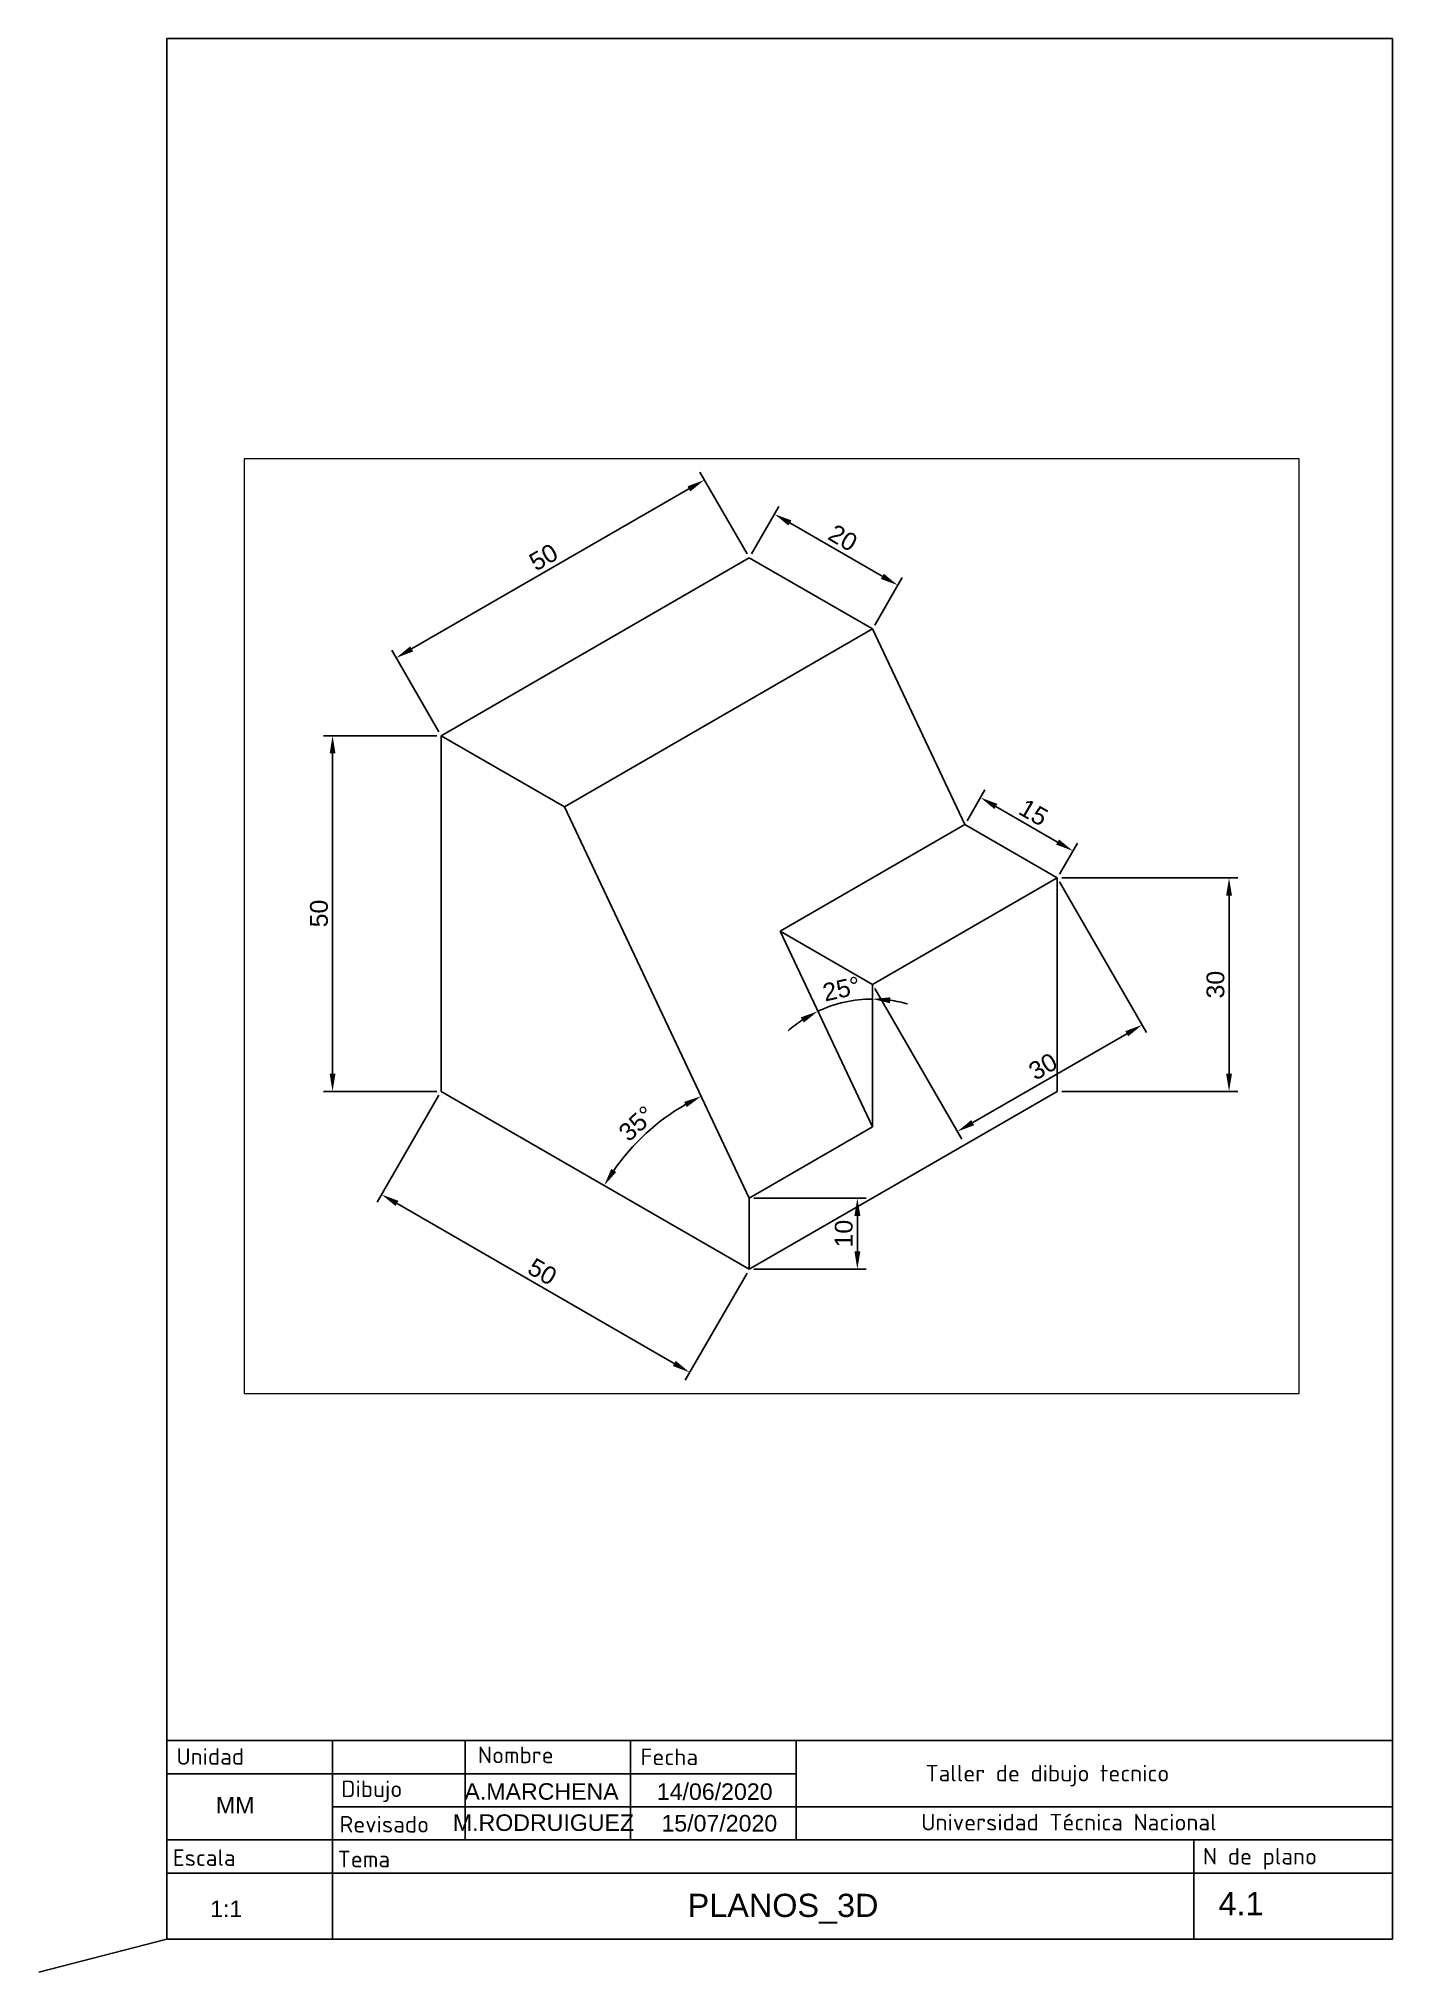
# Paper-space layout 'Presentación1' of a CAD drawing. Header units: millimetres. Extents: x -1 to 204, y -1 to 291.
# The model-space entities are those that its viewports show. They can reach past a viewport. Long polylines and large blocks are cut down to what shows.
import ezdxf
from ezdxf.enums import TextEntityAlignment as Align

# ---------------------------------------------------------------- set-up
doc = ezdxf.new("R2010")
doc.units = ezdxf.units.MM
for name, color, linetype in [('CajetinAtributos', 14, 'Continuous'), ('CajetinLine', 150, 'Continuous'), ('CajetinTexto', 18, 'Continuous'), ('Cotas', 5, 'Continuous')]:
    doc.layers.add(name, color=color, linetype=linetype)
doc.styles.get("Standard").update_dxf_attribs({"font": 'arial.ttf'})
doc.dimstyles.new('ISO-25', dxfattribs={"dimtxt": 2.5, "dimasz": 2.5, "dimexe": 1.25, "dimexo": 0.625, "dimtad": 1, "dimtxsty": 'Standard', "dimcen": 2.5, "dimadec": 0, "dimazin": 0, "dimtfac": 1, "dimtmove": 0, "dimatfit": 3, "dimfxl": 1, "dimarcsym": 0})

# ---------------------------------------------------------------- blocks, each defined once
blk = doc.blocks.new('*D1')
at = {"layer": 'Cotas', "color": 0, "lineweight": -2, "transparency": 16777216}
for p, q in [((6997.71, 2776.92), (7009.94, 2755.73)), ((6971.73, 2761.92), (6983.96, 2740.73)), ((6985.5, 2743.06), (7007.15, 2755.56))]:
    blk.add_line(p, q, dxfattribs=at)
at = {"layer": 'Cotas', "color": 0, "transparency": 16777216}
for points in [[(7006.95, 2755.92), (7007.36, 2755.2), (7009.32, 2756.81)], [(6985.3, 2743.42), (6985.71, 2742.7), (6983.34, 2741.81)]]:
    blk.add_solid(points, dxfattribs=at)
at = {"layer": 'Defpoints', "color": 0, "transparency": 16777216}
for p in [(6997.4, 2777.46), (6971.42, 2762.46), (7009.32, 2756.81)]:
    blk.add_point(p, dxfattribs=at)
at = {"layer": 'Cotas', "color": 0, "transparency": 16777216, "insert": (6995.38, 2750.96), "char_height": 2.5, "attachment_point": 5, "rotation": 30}
blk.add_mtext('30', dxfattribs=at)
blk = doc.blocks.new('*D2')
at = {"layer": 'Cotas', "color": 0, "lineweight": -2, "transparency": 16777216}
for p, q in [((6910.17, 2797.46), (6894.28, 2797.46)), ((6895.53, 2794.96), (6895.53, 2749.96)), ((6910.17, 2747.46), (6894.28, 2747.46))]:
    blk.add_line(p, q, dxfattribs=at)
at = {"layer": 'Cotas', "color": 0, "transparency": 16777216}
for points in [[(6895.12, 2794.96), (6895.95, 2794.96), (6895.53, 2797.46)], [(6895.12, 2749.96), (6895.95, 2749.96), (6895.53, 2747.46)]]:
    blk.add_solid(points, dxfattribs=at)
at = {"layer": 'Defpoints', "color": 0, "transparency": 16777216}
for p in [(6910.79, 2797.46), (6895.53, 2747.46), (6910.79, 2747.46)]:
    blk.add_point(p, dxfattribs=at)
at = {"layer": 'Cotas', "color": 0, "transparency": 16777216, "insert": (6893.63, 2772.46), "char_height": 2.5, "attachment_point": 5, "rotation": 90}
blk.add_mtext('50', dxfattribs=at)
blk = doc.blocks.new('*D3')
at = {"layer": 'Cotas', "color": 0, "lineweight": -2, "transparency": 16777216}
for p, q in [((6953.78, 2823), (6947.15, 2834.48)), ((6906.64, 2809.65), (6945.61, 2832.15)), ((6910.48, 2798), (6903.85, 2809.48))]:
    blk.add_line(p, q, dxfattribs=at)
at = {"layer": 'Cotas', "color": 0, "transparency": 16777216}
for points in [[(6945.41, 2832.51), (6945.82, 2831.79), (6947.78, 2833.4)], [(6906.43, 2810.01), (6906.85, 2809.29), (6904.48, 2808.4)]]:
    blk.add_solid(points, dxfattribs=at)
at = {"layer": 'Defpoints', "color": 0, "transparency": 16777216}
for p in [(6947.78, 2833.4), (6954.09, 2822.46), (6910.79, 2797.46)]:
    blk.add_point(p, dxfattribs=at)
at = {"layer": 'Cotas', "color": 0, "transparency": 16777216, "insert": (6925.18, 2822.55), "char_height": 2.5, "attachment_point": 5, "rotation": 30}
blk.add_mtext('50', dxfattribs=at)
blk = doc.blocks.new('*D4')
at = {"layer": 'Cotas', "color": 0, "lineweight": -2, "transparency": 16777216}
for p, q in [((6910.48, 2746.92), (6901.8, 2731.88)), ((6904.59, 2731.71), (6943.56, 2709.21)), ((6953.78, 2721.92), (6945.1, 2706.88))]:
    blk.add_line(p, q, dxfattribs=at)
at = {"layer": 'Cotas', "color": 0, "transparency": 16777216}
for points in [[(6904.79, 2732.07), (6904.38, 2731.35), (6902.42, 2732.96)], [(6943.77, 2709.57), (6943.35, 2708.85), (6945.72, 2707.96)]]:
    blk.add_solid(points, dxfattribs=at)
at = {"layer": 'Defpoints', "color": 0, "transparency": 16777216}
for p in [(6910.79, 2747.46), (6954.09, 2722.46), (6945.72, 2707.96)]:
    blk.add_point(p, dxfattribs=at)
at = {"layer": 'Cotas', "color": 0, "transparency": 16777216, "insert": (6925.02, 2722.11), "char_height": 2.5, "attachment_point": 5, "rotation": 330}
blk.add_mtext('50', dxfattribs=at)
blk = doc.blocks.new('*D5')
at = {"layer": 'Cotas', "color": 0, "lineweight": -2, "transparency": 16777216}
for p, q in [((6954.72, 2732.46), (6970.54, 2732.46)), ((6969.29, 2729.96), (6969.29, 2724.96)), ((6954.72, 2722.46), (6970.54, 2722.46))]:
    blk.add_line(p, q, dxfattribs=at)
at = {"layer": 'Cotas', "color": 0, "transparency": 16777216}
for points in [[(6968.88, 2729.96), (6969.71, 2729.96), (6969.29, 2732.46)], [(6968.88, 2724.96), (6969.71, 2724.96), (6969.29, 2722.46)]]:
    blk.add_solid(points, dxfattribs=at)
at = {"layer": 'Defpoints', "color": 0, "transparency": 16777216}
for p in [(6954.09, 2732.46), (6954.09, 2722.46), (6969.29, 2722.46)]:
    blk.add_point(p, dxfattribs=at)
at = {"layer": 'Cotas', "color": 0, "transparency": 16777216, "insert": (6967.39, 2727.46), "char_height": 2.5, "attachment_point": 5, "rotation": 90}
blk.add_mtext('10', dxfattribs=at)
blk = doc.blocks.new('*D6')
at = {"layer": 'Cotas', "color": 0, "lineweight": -2, "transparency": 16777216}
for p, q in [((6984.72, 2785.5), (6987.22, 2789.84)), ((6988.76, 2787.51), (6997.42, 2782.51)), ((6997.71, 2778), (7000.21, 2782.34))]:
    blk.add_line(p, q, dxfattribs=at)
at = {"layer": 'Cotas', "color": 0, "transparency": 16777216}
for points in [[(6988.97, 2787.87), (6988.56, 2787.15), (6986.6, 2788.76)], [(6997.63, 2782.87), (6997.22, 2782.15), (6999.59, 2781.26)]]:
    blk.add_solid(points, dxfattribs=at)
at = {"layer": 'Defpoints', "color": 0, "transparency": 16777216}
for p in [(6984.41, 2784.96), (6999.59, 2781.26), (6997.4, 2777.46)]:
    blk.add_point(p, dxfattribs=at)
at = {"layer": 'Cotas', "color": 0, "transparency": 16777216, "insert": (6994.05, 2786.66), "char_height": 2.5, "attachment_point": 5, "rotation": 330}
blk.add_mtext('15', dxfattribs=at)
blk = doc.blocks.new('*D7')
at = {"layer": 'Cotas', "color": 0, "lineweight": -2, "transparency": 16777216}
for p, q in [((6954.41, 2823), (6958.27, 2829.69)), ((6972.8, 2819.86), (6959.81, 2827.36)), ((6971.73, 2813), (6975.59, 2819.69))]:
    blk.add_line(p, q, dxfattribs=at)
at = {"layer": 'Cotas', "color": 0, "transparency": 16777216}
for points in [[(6960.02, 2827.72), (6959.6, 2827), (6957.64, 2828.61)], [(6973.01, 2820.22), (6972.59, 2819.5), (6974.97, 2818.61)]]:
    blk.add_solid(points, dxfattribs=at)
at = {"layer": 'Defpoints', "color": 0, "transparency": 16777216}
for p in [(6957.64, 2828.61), (6954.09, 2822.46), (6971.42, 2812.46)]:
    blk.add_point(p, dxfattribs=at)
at = {"layer": 'Cotas', "color": 0, "transparency": 16777216, "insert": (6967.26, 2825.26), "char_height": 2.5, "attachment_point": 5, "rotation": 330}
blk.add_mtext('20', dxfattribs=at)
blk = doc.blocks.new('*D8')
at = {"layer": 'Cotas', "color": 0, "lineweight": -2, "transparency": 16777216}
for p, q in [((6998.02, 2777.46), (7022.78, 2777.46)), ((7021.53, 2774.96), (7021.53, 2749.96)), ((6998.02, 2747.46), (7022.78, 2747.46))]:
    blk.add_line(p, q, dxfattribs=at)
at = {"layer": 'Cotas', "color": 0, "transparency": 16777216}
for points in [[(7021.12, 2774.96), (7021.95, 2774.96), (7021.53, 2777.46)], [(7021.12, 2749.96), (7021.95, 2749.96), (7021.53, 2747.46)]]:
    blk.add_solid(points, dxfattribs=at)
at = {"layer": 'Defpoints', "color": 0, "transparency": 16777216}
for p in [(6997.4, 2777.46), (6997.4, 2747.46), (7021.53, 2747.46)]:
    blk.add_point(p, dxfattribs=at)
at = {"layer": 'Cotas', "color": 0, "transparency": 16777216, "insert": (7019.63, 2762.46), "char_height": 2.5, "attachment_point": 5, "rotation": 90}
blk.add_mtext('30', dxfattribs=at)
blk = doc.blocks.new('*D10')
at = {"layer": 'Cotas', "color": 0, "lineweight": -2, "transparency": 16777216}
blk.add_arc((6960.59, 2718.71), 31.03, 119.902, 145.383, dxfattribs=at)
at = {"layer": 'Cotas', "color": 0, "transparency": 16777216}
for points in [[(6944.93, 2745.98), (6945.31, 2745.24), (6947.33, 2746.77)], [(6935.4, 2736.12), (6934.7, 2736.56), (6933.71, 2734.23)]]:
    blk.add_solid(points, dxfattribs=at)
at = {"layer": 'Defpoints', "color": 0, "transparency": 16777216}
for p in [(6928.11, 2787.46), (6910.79, 2747.46), (6941.98, 2743.54), (6954.09, 2732.46), (6954.09, 2722.46)]:
    blk.add_point(p, dxfattribs=at)
at = {"layer": 'Cotas', "color": 0, "transparency": 16777216, "insert": (6938.28, 2742.94), "char_height": 2.5, "attachment_point": 5, "rotation": 42.6425}
blk.add_mtext('35°', dxfattribs=at)
blk = doc.blocks.new('*D11')
at = {"layer": 'Cotas', "color": 0, "lineweight": -2, "transparency": 16777216}
for start, end in [(90, 115.285), (74.0523, 82.0262), (123.2588, 131.2327)]:
    blk.add_arc((6971.42, 2742.46), 17.98, start, end, dxfattribs=at)
at = {"layer": 'Cotas', "color": 0, "transparency": 16777216}
for points in [[(6973.88, 2759.85), (6973.94, 2760.68), (6971.42, 2760.44)], [(6961.35, 2757.86), (6961.76, 2757.13), (6963.74, 2758.72)]]:
    blk.add_solid(points, dxfattribs=at)
at = {"layer": 'Defpoints', "color": 0, "transparency": 16777216}
for p in [(6958.42, 2769.96), (6971.42, 2762.46), (6968.78, 2760.24), (6971.42, 2742.46), (6971.42, 2742.46)]:
    blk.add_point(p, dxfattribs=at)
at = {"layer": 'Cotas', "color": 0, "transparency": 16777216, "insert": (6967.06, 2761.86), "char_height": 2.5, "attachment_point": 5, "rotation": 12.6425}
blk.add_mtext('25°', dxfattribs=at)

msp = doc.modelspace()

# ---------------------------------------------------------------- linework, layer by layer
for p, q in [((6910.793, 2797.461), (6954.095, 2822.461)), ((6971.415, 2812.461), (6954.095, 2822.461)), ((6928.114, 2787.461), (6971.415, 2812.461)), ((6984.405, 2784.961), (6971.415, 2812.461)), ((6910.793, 2797.461), (6910.793, 2747.461)), ((6910.793, 2797.461), (6928.114, 2787.461)), ((6928.114, 2787.461), (6954.095, 2732.461)), ((6984.405, 2784.961), (6958.425, 2769.961)), ((6997.396, 2777.461), (6984.405, 2784.961)), ((6997.396, 2777.461), (6971.415, 2762.461)), ((6997.396, 2747.461), (6997.396, 2777.461)), ((6958.425, 2769.961), (6971.415, 2762.461)), ((6971.415, 2742.461), (6958.425, 2769.961)), ((6971.415, 2762.461), (6971.415, 2742.461)), ((6910.793, 2747.461), (6954.095, 2722.461)), ((6954.095, 2722.461), (6997.396, 2747.461)), ((6954.095, 2732.461), (6971.415, 2742.461)), ((6954.095, 2722.461), (6954.095, 2732.461))]:
    msp.add_line(p, q)

# ---------------------------------------------------------------- dimensions: what is measured, and where the dimension line sits
at = {"layer": 'Cotas'}
for p1, p2, distance, picture, middle in [((6910.793, 2797.461), (6954.095, 2822.461), 12.63, '*D3', (6925.178, 2822.546)), ((6971.415, 2812.461), (6954.095, 2822.461), -7.1, '*D7', (6967.256, 2825.257)), ((6910.793, 2797.461), (6910.793, 2747.461), -15.258, '*D2', (6893.633, 2772.461)), ((6984.405, 2784.961), (6997.396, 2777.461), 4.387, '*D6', (6994.045, 2786.657)), ((6971.415, 2762.461), (6997.396, 2777.461), -23.847, '*D1', (6995.378, 2750.956)), ((6997.396, 2777.461), (6997.396, 2747.461), 24.137, '*D8', (7019.63, 2762.461)), ((6910.793, 2747.461), (6954.095, 2722.461), -16.744, '*D4', (6925.023, 2722.107)), ((6954.095, 2732.461), (6954.095, 2722.461), 15.199, '*D5', (6967.392, 2727.461))]:
    dim = msp.add_aligned_dim(p1=p1, p2=p2, distance=distance, dimstyle='ISO-25', dxfattribs=at)
    dim.commit()
    dim.dimension.update_dxf_attribs({"geometry": picture, "text_midpoint": middle})
for base, line1, line2, picture, middle in [((6941.976, 2743.541), ((6910.793, 2747.461), (6954.095, 2722.461)), ((6928.114, 2787.461), (6954.095, 2732.461)), '*D10', (6938.279, 2742.938)), ((6968.78, 2760.245), ((6971.415, 2742.461), (6958.425, 2769.961)), ((6971.415, 2762.461), (6971.415, 2742.461)), '*D11', (6967.064, 2761.858))]:
    dim = msp.add_angular_dim_2l(base=base, line1=line1, line2=line2, dimstyle='ISO-25', dxfattribs=at)
    dim.commit()
    dim.dimension.update_dxf_attribs({"geometry": picture, "text_midpoint": middle})

psp = doc.layouts.new('Presentación1')

# ---------------------------------------------------------------- linework, layer by layer
at = {"color": 150}
for p, q in [((48.61, 34.21), (18.61, 34.21)), ((18.61, 34.21), (18.61, 4.21)), ((43.61, 34.21), (43.61, 4.21)), ((198.61, 34.21), (48.61, 34.21)), ((63.61, 34.21), (63.61, 19.21)), ((88.61, 34.21), (88.61, 19.21)), ((113.61, 34.21), (113.61, 19.21)), ((48.61, 29.21), (18.61, 29.21)), ((113.61, 29.21), (48.61, 29.21)), ((48.61, 24.21), (43.61, 24.21)), ((198.61, 24.21), (48.61, 24.21)), ((48.61, 19.21), (18.61, 19.21)), ((198.61, 19.21), (48.61, 19.21)), ((48.61, 14.21), (18.61, 14.21)), ((198.61, 14.21), (48.61, 14.21))]:
    psp.add_line(p, q, dxfattribs=at)
at = {"layer": 'CajetinLine'}
for p, q in [((203.61, 34.21), (198.61, 34.21)), ((203.61, 24.21), (203.61, 34.21)), ((203.61, 24.21), (198.61, 24.21)), ((203.61, 4.21), (203.61, 24.21)), ((173.64, 4.21), (173.64, 19.21)), ((198.61, 19.21), (203.61, 19.21)), ((198.61, 14.21), (203.61, 14.21)), ((18.61, 4.21), (203.61, 4.21))]:
    psp.add_line(p, q, dxfattribs=at)
at = {"layer": 'Cotas'}
for p, q in [((203.61, 291.21), (18.61, 291.21)), ((18.61, 291.21), (18.61, 4.21)), ((203.61, 4.21), (203.61, 291.21)), ((-0.76, -0.78), (18.61, 4.21)), ((18.61, 4.21), (203.61, 4.21))]:
    psp.add_line(p, q, dxfattribs=at)

# ---------------------------------------------------------------- texts
at = {"layer": 'CajetinAtributos'}
for tag, text, p in [('A.MARCHENA', 'A.Marchena.M', (75.16, 26.53)), ('M.RODRUIGUEZ', 'M.Rodruiguez.C', (75.45, 21.82))]:
    psp.add_attdef(tag, text=text, height=2.5, dxfattribs=at).set_placement(p, align=Align.MIDDLE_CENTER)
for tag, p, s, height in [('14/06/2020', (92.56, 25.25), '', 2.5), ('MM', (25.99, 23.21), 'mm', 2.5), ('15/07/2020', (93.26, 20.48), '', 2.5), ('1:1', (25.12, 7.55), '1:1', 2.5), ('PLANOS_3D', (97.22, 7.58), 'Planos 2D', 3.5), ('4.1', (177.36, 7.84), '', 3.5)]:
    psp.add_attdef(tag, p, s, height=height, dxfattribs=at)
at = {"layer": 'CajetinTexto', "char_height": 2.5}
for s, width, heights, insert, attachment_point in [('{\\fISOCPEUR|b0|i0|c0|p34;Unidad}', 25, [0], (20.03, 31.81), 4), ('{\\fISOCPEUR|b0|i0|c0|p34;Nombre}', 25, [0], (65.54, 32.04), 4), ('{\\fISOCPEUR|b0|i0|c0|p34;Fecha}', 25, [0], (90.09, 31.75), 4), ('{\\fISOCPEUR|b0|i0|c0|p34;Taller de dibujo tecnico}', 69.5267, [5.81], (151.53, 28.91), 5), ('{\\fISOCPEUR|b0|i0|c0|p34;Dibujo}', 25, [0], (44.92, 26.55), 4), ('{\\fISOCPEUR|b0|i0|c0|p34;Revisado}', 25, [0], (44.67, 21.58), 4), ('{\\fISOCPEUR|b0|i0|c0|p34;Universidad Técnica Nacional}', 69.5267, [5.81], (154.78, 21.89), 5), ('{\\fISOCPEUR|b0|i0|c0|p34;Escala}', 25, [0], (19.48, 16.54), 4), ('{\\fISOCPEUR|b0|i0|c0|p34;Tema}', 25, [0], (44.39, 16.32), 4), ('{\\fISOCPEUR|b0|i0|c0|p34;N de plano}', 28.8537, [0], (175.02, 16.37), 4)]:
    psp.add_mtext_dynamic_manual_height_columns(s, width=width, gutter_width=12.5, heights=heights, dxfattribs=dict(at, insert=insert, attachment_point=attachment_point))

# ---------------------------------------------------------------- viewports
at = {"layer": 'Cotas'}
psp.add_viewport(center=(109.9, 157.19), size=(159.31, 141.1225), view_center_point=(6957.244, 2770.68), view_height=131.37521, dxfattribs=at)

doc.saveas('drawing.dxf')
